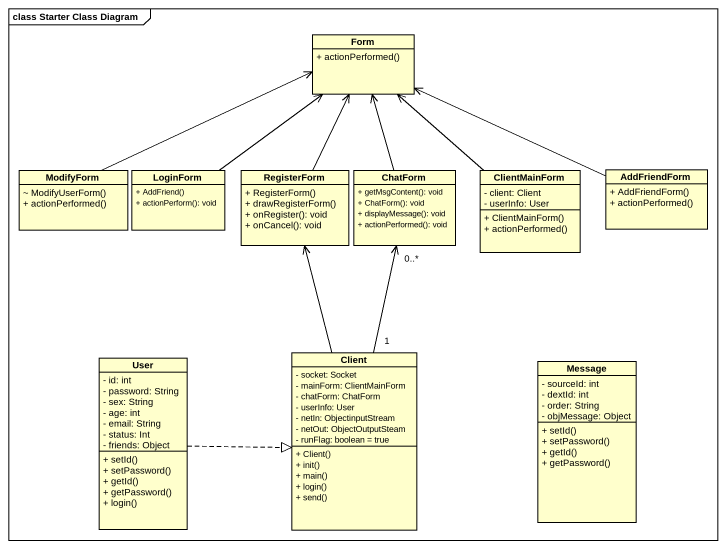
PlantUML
@startuml
mainframe class Starter Class Diagram
hide circle
hide empty members
skinparam classAttributeIconSize 0
class Form {
  + actionPerformed()
}
class ModifyForm {
  ~ ModifyUserForm()
  + actionPerformed()
}
class LoginForm {
  + AddFriend()
  + actionPerform(): void
}
class RegisterForm {
  + RegisterForm()
  + drawRegisterForm()
  + onRegister(): void
  + onCancel(): void
}
class ChatForm {
  + getMsgContent(): void
  + ChatForm(): void
  + displayMessage(): void
  + actionPerformed(): void
}
class ClientMainForm {
  - client: Client
  - userInfo: User
  + ClientMainForm()
  + actionPerformed()
}
class AddFriendForm {
  + AddFriendForm()
  + actionPerformed()
}
class User {
  - id: int
  - password: String
  - sex: String
  - age: int
  - email: String
  - status: Int
  - friends: Object
  + setId()
  + setPassword()
  + getId()
  + getPassword()
  + login()
}
class Client {
  - socket: Socket
  - mainForm: ClientMainForm
  - chatForm: ChatForm
  - userInfo: User
  - netIn: ObjectinputStream
  - netOut: ObjectOutputSteam
  - runFlag: boolean = true
  + Client()
  + init()
  + main()
  + login()
  + send()
}
class Message {
  - sourceId: int
  - dextId: int
  - order: String
  - objMessage: Object
  + setId()
  + setPassword()
  + getId()
  + getPassword()
}
ModifyForm -right-> Form
LoginForm -up-> Form
RegisterForm -up-> Form
ChatForm -up-> Form
ClientMainForm -up-> Form
AddFriendForm -left-> Form
User .right.|> Client
Client -up-> RegisterForm
Client "1" -up-> "0..*" ChatForm
@enduml
